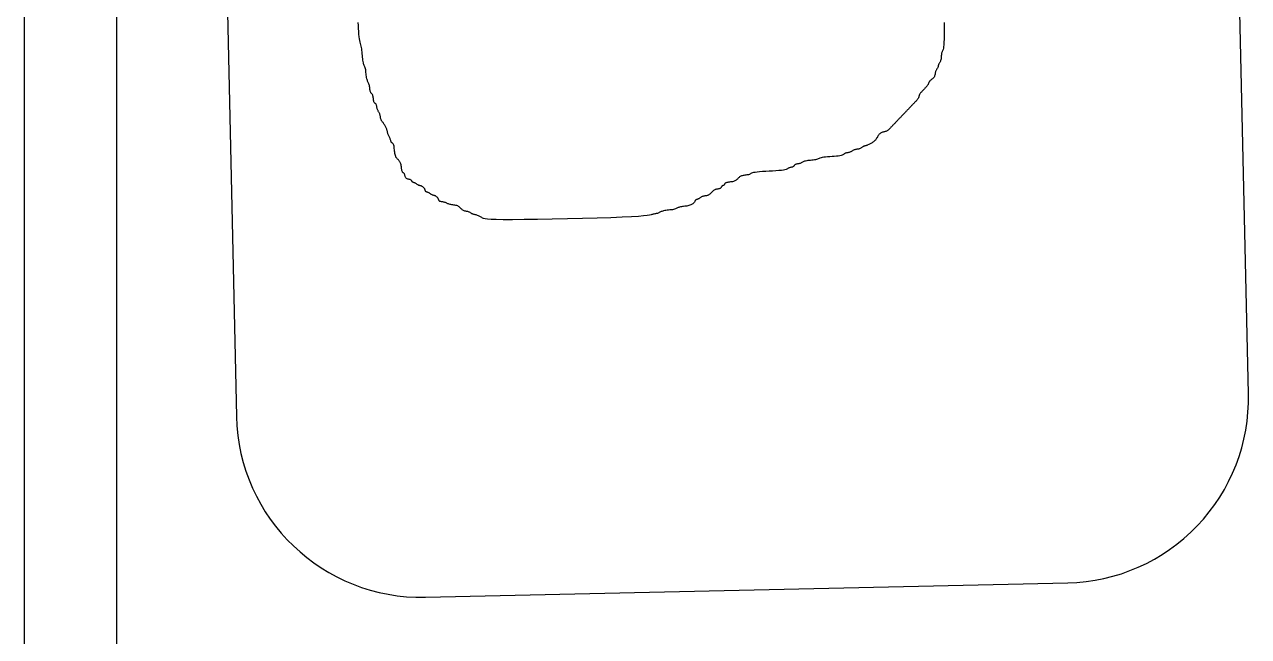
# Model space of a CAD drawing. Header units: millimetres. Extents: x 686.5 to 717.1, y 236.1 to 261.6.
# Drawn here: x 704.9945 to 705.2428, y 241.7306 to 241.8547 of the extents above; entities that cross this region are included whole.
import ezdxf

# ---------------------------------------------------------------- set-up
doc = ezdxf.new("R2010")
doc.units = ezdxf.units.MM
doc.linetypes.add('ACAD_ISO04W100', pattern=[30.5, 24, -3, 0.5, -3])
for name, color, linetype in [('3', 1, 'Continuous'), ('EJE', 4, 'ACAD_ISO04W100'), ('MUE', 2, 'Continuous'), ('MURO1', 3, 'Continuous')]:
    doc.layers.add(name, color=color, linetype=linetype)

# ---------------------------------------------------------------- blocks, each defined once
blk = doc.blocks.new('ESCRITORIO1')
at = {"layer": '3', "color": 2}
for p, q in [((0.6172, 0.41788), (-0.52447, 0.44675)), ((-0.25729, 0.32765), (-0.2566, 0.32785)), ((-0.2566, 0.32785), (-0.25581, 0.32802)), ((-0.25581, 0.32802), (-0.2549, 0.32815)), ((-0.2549, 0.32815), (-0.2539, 0.32824)), ((-0.2539, 0.32824), (-0.25284, 0.32831)), ((-0.25284, 0.32831), (-0.25175, 0.32837)), ((-0.25175, 0.32837), (-0.25065, 0.32843)), ((-0.25065, 0.32843), (-0.24959, 0.3285)), ((-0.24959, 0.3285), (-0.24859, 0.32859)), ((-0.24859, 0.32859), (-0.24769, 0.32872)), ((-0.24769, 0.32872), (-0.24689, 0.32888)), ((-0.24689, 0.32888), (-0.24619, 0.32909)), ((-0.24619, 0.32909), (-0.24554, 0.32931)), ((-0.24554, 0.32931), (-0.24491, 0.32955)), ((-0.24491, 0.32955), (-0.24425, 0.32978)), ((-0.24425, 0.32978), (-0.24354, 0.33)), ((-0.24354, 0.33), (-0.24273, 0.3302)), ((-0.24273, 0.3302), (-0.24179, 0.33037)), ((-0.24179, 0.33037), (-0.2407, 0.33049)), ((-0.2407, 0.33049), (-0.23947, 0.33058)), ((-0.23947, 0.33058), (-0.23815, 0.33064)), ((-0.23815, 0.33064), (-0.23677, 0.33069)), ((-0.23677, 0.33069), (-0.23538, 0.33074)), ((-0.23538, 0.33074), (-0.23399, 0.3308)), ((-0.23399, 0.3308), (-0.23266, 0.33089)), ((-0.23266, 0.33089), (-0.23142, 0.331)), ((-0.23142, 0.331), (-0.23029, 0.33116)), ((-0.23029, 0.33116), (-0.22923, 0.33136)), ((-0.22923, 0.33136), (-0.22819, 0.33157)), ((-0.22819, 0.33157), (-0.22712, 0.3318)), ((-0.22712, 0.3318), (-0.22597, 0.33202)), ((-0.22597, 0.33202), (-0.22468, 0.33223)), ((-0.22468, 0.33223), (-0.2232, 0.33241)), ((-0.2232, 0.33241), (-0.22148, 0.33255)), ((-0.22148, 0.33255), (-0.21948, 0.33265)), ((-0.21948, 0.33265), (-0.21727, 0.33271)), ((-0.21727, 0.33271), (-0.2149, 0.33275)), ((-0.2149, 0.33275), (-0.21247, 0.33277)), ((-0.21247, 0.33277), (-0.21003, 0.3328)), ((-0.29033, 0.31768), (-0.28987, 0.3179)), ((-0.28987, 0.3179), (-0.28938, 0.31807)), ((-0.28938, 0.31807), (-0.28885, 0.31821)), ((-0.28885, 0.31821), (-0.28829, 0.31831)), ((-0.28829, 0.31831), (-0.28771, 0.31839)), ((-0.28771, 0.31839), (-0.28711, 0.31846)), ((-0.28711, 0.31846), (-0.28652, 0.31854)), ((-0.28652, 0.31854), (-0.28594, 0.31862)), ((-0.28594, 0.31862), (-0.28538, 0.31872)), ((-0.28538, 0.31872), (-0.28485, 0.31886)), ((-0.28485, 0.31886), (-0.28436, 0.31903)), ((-0.28436, 0.31903), (-0.2839, 0.31924)), ((-0.2839, 0.31924), (-0.28346, 0.31947)), ((-0.28346, 0.31947), (-0.28303, 0.31971)), ((-0.28303, 0.31971), (-0.2826, 0.31995)), ((-0.2826, 0.31995), (-0.28216, 0.32018)), ((-0.28216, 0.32018), (-0.2817, 0.32039)), ((-0.2817, 0.32039), (-0.28121, 0.32057)), ((-0.28121, 0.32057), (-0.28068, 0.3207)), ((-0.28068, 0.3207), (-0.28013, 0.3208)), ((-0.28013, 0.3208), (-0.27956, 0.32089)), ((-0.27956, 0.32089), (-0.279, 0.32096)), ((-0.279, 0.32096), (-0.27847, 0.32103)), ((-0.27847, 0.32103), (-0.27797, 0.32112)), ((-0.27797, 0.32112), (-0.27752, 0.32122)), ((-0.27752, 0.32122), (-0.27714, 0.32136)), ((-0.27714, 0.32136), (-0.27683, 0.32154)), ((-0.27683, 0.32154), (-0.27658, 0.32176)), ((-0.27658, 0.32176), (-0.27637, 0.32199)), ((-0.27637, 0.32199), (-0.27616, 0.32224)), ((-0.27616, 0.32224), (-0.27593, 0.32248)), ((-0.27593, 0.32248), (-0.27565, 0.32272)), ((-0.27565, 0.32272), (-0.27529, 0.32293)), ((-0.27529, 0.32293), (-0.27484, 0.3231)), ((-0.27484, 0.3231), (-0.27427, 0.32324)), ((-0.27427, 0.32324), (-0.27361, 0.32334)), ((-0.27361, 0.32334), (-0.27289, 0.32342)), ((-0.27289, 0.32342), (-0.27213, 0.32349)), ((-0.27213, 0.32349), (-0.27137, 0.32355)), ((-0.27137, 0.32355), (-0.27065, 0.32363)), ((-0.27065, 0.32363), (-0.26999, 0.32373)), ((-0.26999, 0.32373), (-0.26942, 0.32387)), ((-0.26942, 0.32387), (-0.26897, 0.32404)), ((-0.26897, 0.32404), (-0.26861, 0.32425)), ((-0.26861, 0.32425), (-0.26831, 0.32449)), ((-0.26831, 0.32449), (-0.26805, 0.32473)), ((-0.26805, 0.32473), (-0.26778, 0.32498)), ((-0.26778, 0.32498), (-0.26749, 0.32521)), ((-0.26749, 0.32521), (-0.26713, 0.32542)), ((-0.26713, 0.32542), (-0.26667, 0.3256)), ((-0.26667, 0.3256), (-0.26611, 0.32573)), ((-0.26611, 0.32573), (-0.26544, 0.32583)), ((-0.26544, 0.32583), (-0.2647, 0.32591)), ((-0.2647, 0.32591), (-0.26391, 0.32598)), ((-0.26391, 0.32598), (-0.2631, 0.32604)), ((-0.2631, 0.32604), (-0.26229, 0.32612)), ((-0.26229, 0.32612), (-0.26152, 0.32622)), ((-0.26152, 0.32622), (-0.2608, 0.32635)), ((-0.2608, 0.32635), (-0.26016, 0.32652)), ((-0.26016, 0.32652), (-0.25958, 0.32672)), ((-0.25958, 0.32672), (-0.25902, 0.32695)), ((-0.25902, 0.32695), (-0.25847, 0.32719)), ((-0.25847, 0.32719), (-0.2579, 0.32743)), ((-0.2579, 0.32743), (-0.25729, 0.32765)), ((-0.31923, 0.30784), (-0.31844, 0.30801)), ((-0.31844, 0.30801), (-0.31754, 0.30814)), ((-0.31754, 0.30814), (-0.31655, 0.30823)), ((-0.31655, 0.30823), (-0.3155, 0.3083)), ((-0.3155, 0.3083), (-0.31444, 0.30836)), ((-0.31444, 0.30836), (-0.3134, 0.30842)), ((-0.3134, 0.30842), (-0.31242, 0.30849)), ((-0.31242, 0.30849), (-0.31153, 0.30858)), ((-0.31153, 0.30858), (-0.31077, 0.30871)), ((-0.31077, 0.30871), (-0.31017, 0.30889)), ((-0.31017, 0.30889), (-0.30971, 0.3091)), ((-0.30971, 0.3091), (-0.30937, 0.30933)), ((-0.30937, 0.30933), (-0.30912, 0.30957)), ((-0.30912, 0.30957), (-0.30893, 0.30982)), ((-0.30893, 0.30982), (-0.30878, 0.31006)), ((-0.30878, 0.31006), (-0.30863, 0.31027)), ((-0.30863, 0.31027), (-0.30848, 0.31046)), ((-0.30848, 0.31046), (-0.30828, 0.3106)), ((-0.30828, 0.3106), (-0.30805, 0.31071)), ((-0.30805, 0.31071), (-0.30777, 0.3108)), ((-0.30777, 0.3108), (-0.30745, 0.31088)), ((-0.30745, 0.31088), (-0.30709, 0.31096)), ((-0.30709, 0.31096), (-0.30669, 0.31104)), ((-0.30669, 0.31104), (-0.30624, 0.31115)), ((-0.30624, 0.31115), (-0.30576, 0.31129)), ((-0.30576, 0.31129), (-0.30522, 0.31146)), ((-0.30522, 0.31146), (-0.30466, 0.31167)), ((-0.30466, 0.31167), (-0.30408, 0.31189)), ((-0.30408, 0.31189), (-0.30348, 0.31213)), ((-0.30348, 0.31213), (-0.30289, 0.31237)), ((-0.30289, 0.31237), (-0.3023, 0.31259)), ((-0.3023, 0.31259), (-0.30174, 0.3128)), ((-0.30174, 0.3128), (-0.30121, 0.31297)), ((-0.30121, 0.31297), (-0.30072, 0.31311)), ((-0.30072, 0.31311), (-0.30026, 0.31322)), ((-0.30026, 0.31322), (-0.29983, 0.3133)), ((-0.29983, 0.3133), (-0.2994, 0.31338)), ((-0.2994, 0.31338), (-0.29897, 0.31345)), ((-0.29897, 0.31345), (-0.29854, 0.31354)), ((-0.29854, 0.31354), (-0.29808, 0.31364)), ((-0.29808, 0.31364), (-0.29759, 0.31378)), ((-0.29759, 0.31378), (-0.29706, 0.31396)), ((-0.29706, 0.31396), (-0.29649, 0.31417)), ((-0.29649, 0.31417), (-0.29591, 0.31441)), ((-0.29591, 0.31441), (-0.29531, 0.31468)), ((-0.29531, 0.31468), (-0.29472, 0.31497)), ((-0.29472, 0.31497), (-0.29413, 0.31527)), ((-0.29413, 0.31527), (-0.29357, 0.31559)), ((-0.29357, 0.31559), (-0.29303, 0.31591)), ((-0.29303, 0.31591), (-0.29254, 0.31624)), ((-0.29254, 0.31624), (-0.29207, 0.31656)), ((-0.29207, 0.31656), (-0.29163, 0.31687)), ((-0.29163, 0.31687), (-0.2912, 0.31716)), ((-0.2912, 0.31716), (-0.29077, 0.31743)), ((-0.29077, 0.31743), (-0.29033, 0.31768)), ((-0.67821, 0.30058), (-0.69139, -0.22059)), ((-0.33903, 0.29768), (-0.3389, 0.29818)), ((-0.3389, 0.29818), (-0.33874, 0.29868)), ((-0.33874, 0.29868), (-0.33856, 0.29915)), ((-0.33856, 0.29915), (-0.33831, 0.29959)), ((-0.33831, 0.29959), (-0.33801, 0.29995)), ((-0.33801, 0.29995), (-0.33762, 0.30024)), ((-0.33762, 0.30024), (-0.33718, 0.30046)), ((-0.33718, 0.30046), (-0.33669, 0.30063)), ((-0.33669, 0.30063), (-0.33619, 0.30075)), ((-0.33619, 0.30075), (-0.33568, 0.30086)), ((-0.33568, 0.30086), (-0.3352, 0.30096)), ((-0.3352, 0.30096), (-0.33475, 0.30107)), ((-0.33475, 0.30107), (-0.33437, 0.30121)), ((-0.33437, 0.30121), (-0.33407, 0.30139)), ((-0.33407, 0.30139), (-0.33382, 0.30161)), ((-0.33382, 0.30161), (-0.33361, 0.30184)), ((-0.33361, 0.30184), (-0.3334, 0.30209)), ((-0.3334, 0.30209), (-0.33316, 0.30233)), ((-0.33316, 0.30233), (-0.33288, 0.30257)), ((-0.33288, 0.30257), (-0.33253, 0.30278)), ((-0.33253, 0.30278), (-0.33208, 0.30295)), ((-0.33208, 0.30295), (-0.33151, 0.30309)), ((-0.33151, 0.30309), (-0.33084, 0.30319)), ((-0.33084, 0.30319), (-0.3301, 0.30327)), ((-0.3301, 0.30327), (-0.32931, 0.30333)), ((-0.32931, 0.30333), (-0.3285, 0.3034)), ((-0.3285, 0.3034), (-0.3277, 0.30348)), ((-0.3277, 0.30348), (-0.32692, 0.30357)), ((-0.32692, 0.30357), (-0.32621, 0.30371)), ((-0.32621, 0.30371), (-0.32557, 0.30388)), ((-0.32557, 0.30388), (-0.325, 0.30409)), ((-0.325, 0.30409), (-0.3245, 0.30433)), ((-0.3245, 0.30433), (-0.32405, 0.30461)), ((-0.32405, 0.30461), (-0.32364, 0.3049)), ((-0.32364, 0.3049), (-0.32326, 0.30521)), ((-0.32326, 0.30521), (-0.3229, 0.30554)), ((-0.3229, 0.30554), (-0.32255, 0.30586)), ((-0.32255, 0.30586), (-0.3222, 0.30619)), ((-0.3222, 0.30619), (-0.32184, 0.30651)), ((-0.32184, 0.30651), (-0.32144, 0.30682)), ((-0.32144, 0.30682), (-0.321, 0.30712)), ((-0.321, 0.30712), (-0.32049, 0.30739)), ((-0.32049, 0.30739), (-0.31991, 0.30763)), ((-0.31991, 0.30763), (-0.31923, 0.30784)), ((-0.34492, 0.28787), (-0.34479, 0.2882)), ((-0.34479, 0.2882), (-0.34469, 0.28854)), ((-0.34469, 0.28854), (-0.34459, 0.28887)), ((-0.34459, 0.28887), (-0.3445, 0.28921)), ((-0.3445, 0.28921), (-0.34439, 0.28954)), ((-0.34439, 0.28954), (-0.34426, 0.28988)), ((-0.34426, 0.28988), (-0.34411, 0.29021)), ((-0.34411, 0.29021), (-0.34391, 0.29054)), ((-0.34391, 0.29054), (-0.34368, 0.29087)), ((-0.34368, 0.29087), (-0.34343, 0.29121)), ((-0.34343, 0.29121), (-0.34317, 0.29154)), ((-0.34317, 0.29154), (-0.34291, 0.29187)), ((-0.34291, 0.29187), (-0.34266, 0.2922)), ((-0.34266, 0.2922), (-0.34244, 0.29253)), ((-0.34244, 0.29253), (-0.34224, 0.29286)), ((-0.34224, 0.29286), (-0.34208, 0.2932)), ((-0.34208, 0.2932), (-0.34195, 0.29352)), ((-0.34195, 0.29352), (-0.34185, 0.29384)), ((-0.34185, 0.29384), (-0.34176, 0.29414)), ((-0.34176, 0.29414), (-0.34166, 0.29443)), ((-0.34166, 0.29443), (-0.34156, 0.29468)), ((-0.34156, 0.29468), (-0.34144, 0.2949)), ((-0.34144, 0.2949), (-0.34128, 0.29509)), ((-0.34128, 0.29509), (-0.34109, 0.29523)), ((-0.34109, 0.29523), (-0.34087, 0.29535)), ((-0.34087, 0.29535), (-0.34062, 0.29546)), ((-0.34062, 0.29546), (-0.34037, 0.29557)), ((-0.34037, 0.29557), (-0.34011, 0.2957)), ((-0.34011, 0.2957), (-0.33987, 0.29588)), ((-0.33987, 0.29588), (-0.33964, 0.2961)), ((-0.33964, 0.2961), (-0.33945, 0.29639)), ((-0.33945, 0.29639), (-0.33929, 0.29676)), ((-0.33929, 0.29676), (-0.33915, 0.2972)), ((-0.33915, 0.2972), (-0.33903, 0.29768)), ((-0.35306, 0.27795), (-0.35296, 0.27829)), ((-0.35296, 0.27829), (-0.35287, 0.27862)), ((-0.35287, 0.27862), (-0.35276, 0.27896)), ((-0.35276, 0.27896), (-0.35264, 0.27929)), ((-0.35264, 0.27929), (-0.35248, 0.27962)), ((-0.35248, 0.27962), (-0.35228, 0.27996)), ((-0.35228, 0.27996), (-0.35205, 0.28029)), ((-0.35205, 0.28029), (-0.3518, 0.28062)), ((-0.3518, 0.28062), (-0.35154, 0.28095)), ((-0.35154, 0.28095), (-0.35128, 0.28128)), ((-0.35128, 0.28128), (-0.35104, 0.28161)), ((-0.35104, 0.28161), (-0.35081, 0.28194)), ((-0.35081, 0.28194), (-0.35061, 0.28228)), ((-0.35061, 0.28228), (-0.35045, 0.28261)), ((-0.35045, 0.28261), (-0.35033, 0.28294)), ((-0.35033, 0.28294), (-0.35022, 0.28326)), ((-0.35022, 0.28326), (-0.35013, 0.28356)), ((-0.35013, 0.28356), (-0.35003, 0.28384)), ((-0.35003, 0.28384), (-0.34993, 0.28409)), ((-0.34993, 0.28409), (-0.34981, 0.28432)), ((-0.34981, 0.28432), (-0.34965, 0.2845)), ((-0.34965, 0.2845), (-0.34946, 0.28465)), ((-0.34946, 0.28465), (-0.34923, 0.28476)), ((-0.34923, 0.28476), (-0.34897, 0.28485)), ((-0.34897, 0.28485), (-0.34869, 0.28493)), ((-0.34869, 0.28493), (-0.34838, 0.28501)), ((-0.34838, 0.28501), (-0.34806, 0.28509)), ((-0.34806, 0.28509), (-0.34772, 0.2852)), ((-0.34772, 0.2852), (-0.34738, 0.28534)), ((-0.34738, 0.28534), (-0.34704, 0.28552)), ((-0.34704, 0.28552), (-0.3467, 0.28574)), ((-0.3467, 0.28574), (-0.34638, 0.28599)), ((-0.34638, 0.28599), (-0.34606, 0.28627)), ((-0.34606, 0.28627), (-0.34577, 0.28656)), ((-0.34577, 0.28656), (-0.34551, 0.28688)), ((-0.34551, 0.28688), (-0.34527, 0.2872)), ((-0.34527, 0.2872), (-0.34507, 0.28754)), ((-0.34507, 0.28754), (-0.34492, 0.28787)), ((-0.35972, 0.26806), (-0.35947, 0.2685)), ((-0.35947, 0.2685), (-0.35924, 0.26896)), ((-0.35924, 0.26896), (-0.35904, 0.26944)), ((-0.35904, 0.26944), (-0.35888, 0.26996)), ((-0.35888, 0.26996), (-0.35874, 0.27051)), ((-0.35874, 0.27051), (-0.35863, 0.27107)), ((-0.35863, 0.27107), (-0.35853, 0.27162)), ((-0.35853, 0.27162), (-0.35843, 0.27216)), ((-0.35843, 0.27216), (-0.35832, 0.27265)), ((-0.35832, 0.27265), (-0.3582, 0.27309)), ((-0.3582, 0.27309), (-0.35804, 0.27347)), ((-0.35804, 0.27347), (-0.35784, 0.27376)), ((-0.35784, 0.27376), (-0.35761, 0.27398)), ((-0.35761, 0.27398), (-0.35735, 0.27415)), ((-0.35735, 0.27415), (-0.35706, 0.27428)), ((-0.35706, 0.27428), (-0.35675, 0.2744)), ((-0.35675, 0.2744), (-0.35643, 0.2745)), ((-0.35643, 0.2745), (-0.35609, 0.27462)), ((-0.35609, 0.27462), (-0.35575, 0.27476)), ((-0.35575, 0.27476), (-0.35541, 0.27494)), ((-0.35541, 0.27494), (-0.35507, 0.27516)), ((-0.35507, 0.27516), (-0.35475, 0.2754)), ((-0.35475, 0.2754), (-0.35444, 0.27568)), ((-0.35444, 0.27568), (-0.35414, 0.27598)), ((-0.35414, 0.27598), (-0.35388, 0.27629)), ((-0.35388, 0.27629), (-0.35364, 0.27662)), ((-0.35364, 0.27662), (-0.35345, 0.27695)), ((-0.35345, 0.27695), (-0.35329, 0.27728)), ((-0.35329, 0.27728), (-0.35316, 0.27762)), ((-0.35316, 0.27762), (-0.35306, 0.27795)), ((-0.3633, 0.258), (-0.36284, 0.25855)), ((-0.36284, 0.25855), (-0.36245, 0.25918)), ((-0.36245, 0.25918), (-0.36213, 0.25989)), ((-0.36213, 0.25989), (-0.36189, 0.26066)), ((-0.36189, 0.26066), (-0.36169, 0.26147)), ((-0.36169, 0.26147), (-0.36153, 0.26231)), ((-0.36153, 0.26231), (-0.36139, 0.26314)), ((-0.36139, 0.26314), (-0.36125, 0.26396)), ((-0.36125, 0.26396), (-0.36111, 0.26473)), ((-0.36111, 0.26473), (-0.36094, 0.26544)), ((-0.36094, 0.26544), (-0.36074, 0.26607)), ((-0.36074, 0.26607), (-0.3605, 0.26663)), ((-0.3605, 0.26663), (-0.36025, 0.26714)), ((-0.36025, 0.26714), (-0.35999, 0.26761)), ((-0.35999, 0.26761), (-0.35972, 0.26806)), ((-0.3693, 0.24799), (-0.36907, 0.24833)), ((-0.36907, 0.24833), (-0.36882, 0.24868)), ((-0.36882, 0.24868), (-0.36856, 0.24904)), ((-0.36856, 0.24904), (-0.3683, 0.24943)), ((-0.3683, 0.24943), (-0.36805, 0.24984)), ((-0.36805, 0.24984), (-0.36782, 0.25028)), ((-0.36782, 0.25028), (-0.36762, 0.25076)), ((-0.36762, 0.25076), (-0.36745, 0.25128)), ((-0.36745, 0.25128), (-0.36731, 0.25184)), ((-0.36731, 0.25184), (-0.36719, 0.25241)), ((-0.36719, 0.25241), (-0.36705, 0.253)), ((-0.36705, 0.253), (-0.3669, 0.25358)), ((-0.3669, 0.25358), (-0.36671, 0.25416)), ((-0.36671, 0.25416), (-0.36646, 0.25471)), ((-0.36646, 0.25471), (-0.36615, 0.25522)), ((-0.36615, 0.25522), (-0.36576, 0.2557)), ((-0.36576, 0.2557), (-0.36531, 0.25615)), ((-0.36531, 0.25615), (-0.36482, 0.25659)), ((-0.36482, 0.25659), (-0.36431, 0.25703)), ((-0.36431, 0.25703), (-0.36379, 0.2575)), ((-0.36379, 0.2575), (-0.3633, 0.258)), ((-0.37389, 0.23763), (-0.37354, 0.23884)), ((-0.37354, 0.23884), (-0.37319, 0.23958)), ((-0.37319, 0.23958), (-0.37284, 0.2401)), ((-0.37284, 0.2401), (-0.37249, 0.24061)), ((-0.37249, 0.24061), (-0.37214, 0.24116)), ((-0.37214, 0.24116), (-0.37181, 0.24173)), ((-0.37181, 0.24173), (-0.37149, 0.24231)), ((-0.37149, 0.24231), (-0.37119, 0.24289)), ((-0.37119, 0.24289), (-0.37092, 0.24346)), ((-0.37092, 0.24346), (-0.37068, 0.24402)), ((-0.37068, 0.24402), (-0.37047, 0.24454)), ((-0.37047, 0.24454), (-0.37031, 0.24502)), ((-0.37031, 0.24502), (-0.37018, 0.24546)), ((-0.37018, 0.24546), (-0.37008, 0.24588)), ((-0.37008, 0.24588), (-0.36998, 0.24627)), ((-0.36998, 0.24627), (-0.36988, 0.24663)), ((-0.36988, 0.24663), (-0.36978, 0.24699)), ((-0.36978, 0.24699), (-0.36965, 0.24733)), ((-0.36965, 0.24733), (-0.36949, 0.24766)), ((-0.36949, 0.24766), (-0.3693, 0.24799)), ((-0.37533, 0.22288), (-0.37496, 0.22857)), ((-0.37496, 0.22857), (-0.3746, 0.23275)), ((-0.3746, 0.23275), (-0.37424, 0.23569)), ((-0.37424, 0.23569), (-0.37389, 0.23763)), ((-0.37571, 0.21542), (-0.37533, 0.22288)), ((-0.3761, 0.20607), (-0.37571, 0.21542)), ((-0.37648, 0.1952), (-0.3761, 0.20607)), ((-0.37684, 0.18331), (-0.37648, 0.1952)), ((-0.37718, 0.17092), (-0.37684, 0.18331)), ((-0.37747, 0.15852), (-0.37718, 0.17092)), ((-0.3777, 0.14664), (-0.37747, 0.15852)), ((-0.37787, 0.13576), (-0.3777, 0.14664)), ((-0.37796, 0.1264), (-0.37787, 0.13576)), ((-0.37796, 0.11893), (-0.37796, 0.1264)), ((-0.37789, 0.11323), (-0.37796, 0.11893)), ((-0.37775, 0.10903), (-0.37789, 0.11323)), ((-0.37758, 0.10608), (-0.37775, 0.10903)), ((-0.37737, 0.10413), (-0.37758, 0.10608)), ((-0.37716, 0.1029), (-0.37737, 0.10413)), ((-0.37696, 0.10215), (-0.37716, 0.1029)), ((-0.37679, 0.10162), (-0.37696, 0.10215)), ((-0.37665, 0.10109), (-0.37679, 0.10162)), ((-0.37655, 0.10053), (-0.37665, 0.10109)), ((-0.37647, 0.09995), (-0.37655, 0.10053)), ((-0.3764, 0.09936), (-0.37647, 0.09995)), ((-0.37632, 0.09877), (-0.3764, 0.09936)), ((-0.37624, 0.09819), (-0.37632, 0.09877)), ((-0.37614, 0.09763), (-0.37624, 0.09819)), ((-0.376, 0.0971), (-0.37614, 0.09763)), ((-0.37583, 0.09661), (-0.376, 0.0971)), ((-0.37562, 0.09613), (-0.37583, 0.09661)), ((-0.37539, 0.09566), (-0.37562, 0.09613)), ((-0.37515, 0.09517), (-0.37539, 0.09566)), ((-0.37491, 0.09463), (-0.37515, 0.09517)), ((-0.37469, 0.09403), (-0.37491, 0.09463)), ((-0.37448, 0.09335), (-0.37469, 0.09403)), ((-0.37432, 0.09256), (-0.37448, 0.09335)), ((-0.37419, 0.09165), (-0.37432, 0.09256)), ((-0.3741, 0.09066), (-0.37419, 0.09165)), ((-0.37403, 0.08959), (-0.3741, 0.09066)), ((-0.37397, 0.0885), (-0.37403, 0.08959)), ((-0.37391, 0.08741), (-0.37397, 0.0885)), ((-0.37384, 0.08635), (-0.37391, 0.08741)), ((-0.37375, 0.08535), (-0.37384, 0.08635)), ((-0.37362, 0.08444), (-0.37375, 0.08535)), ((-0.37345, 0.08365), (-0.37362, 0.08444)), ((-0.37325, 0.08296), (-0.37345, 0.08365)), ((-0.37303, 0.08235), (-0.37325, 0.08296)), ((-0.37279, 0.08178), (-0.37303, 0.08235)), ((-0.37255, 0.08123), (-0.37279, 0.08178)), ((-0.37232, 0.08068), (-0.37255, 0.08123)), ((-0.37212, 0.08009), (-0.37232, 0.08068)), ((-0.37195, 0.07945), (-0.37212, 0.08009)), ((-0.37182, 0.07873), (-0.37195, 0.07945)), ((-0.37172, 0.07795), (-0.37182, 0.07873)), ((-0.37164, 0.07711), (-0.37172, 0.07795)), ((-0.37158, 0.07624), (-0.37164, 0.07711)), ((-0.37151, 0.07534), (-0.37158, 0.07624)), ((-0.37144, 0.07444), (-0.37151, 0.07534)), ((-0.37134, 0.07355), (-0.37144, 0.07444)), ((-0.37122, 0.07268), (-0.37134, 0.07355)), ((-0.37105, 0.07186), (-0.37122, 0.07268)), ((-0.37084, 0.07108), (-0.37105, 0.07186)), ((-0.3706, 0.07035), (-0.37084, 0.07108)), ((-0.37034, 0.06968), (-0.3706, 0.07035)), ((-0.37005, 0.06907), (-0.37034, 0.06968)), ((-0.36974, 0.06853), (-0.37005, 0.06907)), ((-0.36942, 0.06807), (-0.36974, 0.06853)), ((-0.36909, 0.06768), (-0.36942, 0.06807)), ((-0.36876, 0.06737), (-0.36909, 0.06768)), ((-0.36844, 0.06714), (-0.36876, 0.06737)), ((-0.36812, 0.06695), (-0.36844, 0.06714)), ((-0.36782, 0.06681), (-0.36812, 0.06695)), ((-0.36754, 0.06668), (-0.36782, 0.06681)), ((-0.36728, 0.06656), (-0.36754, 0.06668)), ((-0.36706, 0.06643), (-0.36728, 0.06656)), ((-0.36688, 0.06628), (-0.36706, 0.06643)), ((-0.36673, 0.06608), (-0.36688, 0.06628)), ((-0.36662, 0.06585), (-0.36673, 0.06608)), ((-0.36653, 0.06559), (-0.36662, 0.06585)), ((-0.36645, 0.06531), (-0.36653, 0.06559)), ((-0.36637, 0.065), (-0.36645, 0.06531)), ((-0.36628, 0.06468), (-0.36637, 0.065)), ((-0.36617, 0.06434), (-0.36628, 0.06468)), ((-0.36603, 0.064), (-0.36617, 0.06434)), ((-0.36585, 0.06366), (-0.36603, 0.064)), ((-0.36564, 0.06331), (-0.36585, 0.06366)), ((-0.36541, 0.06295), (-0.36564, 0.06331)), ((-0.36517, 0.06258), (-0.36541, 0.06295)), ((-0.36493, 0.06218), (-0.36517, 0.06258)), ((-0.3647, 0.06176), (-0.36493, 0.06218)), ((-0.36449, 0.0613), (-0.3647, 0.06176)), ((-0.36431, 0.06081), (-0.36449, 0.0613)), ((-0.36418, 0.06028), (-0.36431, 0.06081)), ((-0.36407, 0.05972), (-0.36418, 0.06028)), ((-0.36399, 0.05914), (-0.36407, 0.05972)), ((-0.36392, 0.05855), (-0.36399, 0.05914)), ((-0.36385, 0.05796), (-0.36392, 0.05855)), ((-0.36377, 0.05738), (-0.36385, 0.05796)), ((-0.36366, 0.05682), (-0.36377, 0.05738)), ((-0.36353, 0.05629), (-0.36366, 0.05682)), ((-0.36335, 0.0558), (-0.36353, 0.05629)), ((-0.36314, 0.05535), (-0.36335, 0.0558)), ((-0.36289, 0.05492), (-0.36314, 0.05535)), ((-0.36262, 0.05453), (-0.36289, 0.05492)), ((-0.36232, 0.05415), (-0.36262, 0.05453)), ((-0.36201, 0.05379), (-0.36232, 0.05415)), ((-0.36169, 0.05343), (-0.36201, 0.05379)), ((-0.36136, 0.05309), (-0.36169, 0.05343)), ((-0.36103, 0.05274), (-0.36136, 0.05309)), ((-0.36071, 0.05239), (-0.36103, 0.05274)), ((-0.3604, 0.05203), (-0.36071, 0.05239)), ((-0.3601, 0.05165), (-0.3604, 0.05203)), ((-0.35983, 0.05125), (-0.3601, 0.05165)), ((-0.35958, 0.05083), (-0.35983, 0.05125)), ((-0.35936, 0.05037), (-0.35958, 0.05083)), ((-0.35919, 0.04988), (-0.35936, 0.05037)), ((-0.35905, 0.04936), (-0.35919, 0.04988)), ((-0.35895, 0.0488), (-0.35905, 0.04936)), ((-0.35887, 0.04824), (-0.35895, 0.0488)), ((-0.35879, 0.04768), (-0.35887, 0.04824)), ((-0.35872, 0.04714), (-0.35879, 0.04768)), ((-0.35864, 0.04664), (-0.35872, 0.04714)), ((-0.35853, 0.04619), (-0.35864, 0.04664)), ((-0.35839, 0.04581), (-0.35853, 0.04619)), ((-0.35821, 0.04551), (-0.35839, 0.04581)), ((-0.358, 0.04528), (-0.35821, 0.04551)), ((-0.35776, 0.04509), (-0.358, 0.04528)), ((-0.35751, 0.04495), (-0.35776, 0.04509)), ((-0.35726, 0.04482), (-0.35751, 0.04495)), ((-0.35703, 0.0447), (-0.35726, 0.04482)), ((-0.35681, 0.04457), (-0.35703, 0.0447)), ((-0.35662, 0.04442), (-0.35681, 0.04457)), ((-0.35648, 0.04423), (-0.35662, 0.04442)), ((-0.35637, 0.04401), (-0.35648, 0.04423)), ((-0.35628, 0.04376), (-0.35637, 0.04401)), ((-0.3562, 0.04351), (-0.35628, 0.04376)), ((-0.35612, 0.04326), (-0.3562, 0.04351)), ((-0.35603, 0.04301), (-0.35612, 0.04326)), ((-0.35591, 0.04279), (-0.35603, 0.04301)), ((-0.35577, 0.0426), (-0.35591, 0.04279)), ((-0.35559, 0.04244), (-0.35577, 0.0426)), ((-0.35537, 0.04231), (-0.35559, 0.04244)), ((-0.35513, 0.04217), (-0.35537, 0.04231)), ((-0.35488, 0.04201), (-0.35513, 0.04217)), ((-0.35464, 0.04181), (-0.35488, 0.04201)), ((-0.3544, 0.04155), (-0.35464, 0.04181)), ((-0.35419, 0.04121), (-0.3544, 0.04155)), ((-0.35402, 0.04075), (-0.35419, 0.04121)), ((-0.35388, 0.04019), (-0.35402, 0.04075)), ((-0.35378, 0.03952), (-0.35388, 0.04019)), ((-0.3537, 0.03878), (-0.35378, 0.03952)), ((-0.35364, 0.03799), (-0.3537, 0.03878)), ((-0.35357, 0.03718), (-0.35364, 0.03799)), ((-0.35349, 0.03638), (-0.35357, 0.03718)), ((-0.35339, 0.0356), (-0.35349, 0.03638)), ((-0.35326, 0.03489), (-0.35339, 0.0356)), ((-0.35309, 0.03425), (-0.35326, 0.03489)), ((-0.35288, 0.03368), (-0.35309, 0.03425)), ((-0.35263, 0.03318), (-0.35288, 0.03368)), ((-0.35236, 0.03273), (-0.35263, 0.03318)), ((-0.35207, 0.03232), (-0.35236, 0.03273)), ((-0.35176, 0.03194), (-0.35207, 0.03232)), ((-0.35143, 0.03158), (-0.35176, 0.03194)), ((-0.3511, 0.03123), (-0.35143, 0.03158)), ((-0.35078, 0.03088), (-0.3511, 0.03123)), ((-0.35045, 0.03053), (-0.35078, 0.03088)), ((-0.35014, 0.03015), (-0.35045, 0.03053)), ((-0.34985, 0.02974), (-0.35014, 0.03015)), ((-0.34958, 0.02929), (-0.34985, 0.02974)), ((-0.34933, 0.02878), (-0.34958, 0.02929)), ((-0.34912, 0.02822), (-0.34933, 0.02878)), ((-0.34895, 0.02758), (-0.34912, 0.02822)), ((-0.34881, 0.02686), (-0.34895, 0.02758)), ((-0.34872, 0.02609), (-0.34881, 0.02686)), ((-0.34864, 0.02528), (-0.34872, 0.02609)), ((-0.34857, 0.02448), (-0.34864, 0.02528)), ((-0.34851, 0.02369), (-0.34857, 0.02448)), ((-0.34843, 0.02295), (-0.34851, 0.02369)), ((-0.34833, 0.02228), (-0.34843, 0.02295)), ((-0.34819, 0.02171), (-0.34833, 0.02228)), ((-0.34802, 0.02125), (-0.34819, 0.02171)), ((-0.34781, 0.02084), (-0.34802, 0.02125)), ((-0.34758, 0.02041), (-0.34781, 0.02084)), ((-0.34734, 0.01989), (-0.34758, 0.02041)), ((-0.34711, 0.0192), (-0.34734, 0.01989)), ((-0.34689, 0.01826), (-0.34711, 0.0192)), ((-0.3467, 0.01701), (-0.34689, 0.01826)), ((-0.34655, 0.01537), (-0.3467, 0.01701)), ((-0.34646, 0.0133), (-0.34655, 0.01537)), ((-0.3464, 0.01088), (-0.34646, 0.0133)), ((-0.34637, 0.00823), (-0.3464, 0.01088)), ((-0.34635, 0.00547), (-0.34637, 0.00823)), ((-0.34634, 0.0027), (-0.34635, 0.00547)), ((-0.34631, 0.00005), (-0.34634, 0.0027)), ((-0.34625, -0.00237), (-0.34631, 0.00005)), ((-0.34615, -0.00444), (-0.34625, -0.00237)), ((-0.34601, -0.00608), (-0.34615, -0.00444)), ((-0.34582, -0.00732), (-0.34601, -0.00608)), ((-0.3456, -0.00824), (-0.34582, -0.00732)), ((-0.34537, -0.0089), (-0.3456, -0.00824)), ((-0.34513, -0.00937), (-0.34537, -0.0089)), ((-0.34489, -0.00972), (-0.34513, -0.00937)), ((-0.34468, -0.01002), (-0.34489, -0.00972)), ((-0.3445, -0.01033), (-0.34468, -0.01002)), ((-0.34436, -0.01071), (-0.3445, -0.01033)), ((-0.34426, -0.01115), (-0.34436, -0.01071)), ((-0.34417, -0.01163), (-0.34426, -0.01115)), ((-0.3441, -0.01214), (-0.34417, -0.01163)), ((-0.34402, -0.01264), (-0.3441, -0.01214)), ((-0.34394, -0.01313), (-0.34402, -0.01264)), ((-0.34383, -0.01357), (-0.34394, -0.01313)), ((-0.34369, -0.01395), (-0.34383, -0.01357)), ((-0.34351, -0.01425), (-0.34369, -0.01395)), ((-0.3433, -0.01449), (-0.34351, -0.01425)), ((-0.34306, -0.01469), (-0.3433, -0.01449)), ((-0.34282, -0.01487), (-0.34306, -0.01469)), ((-0.34257, -0.01505), (-0.34282, -0.01487)), ((-0.34233, -0.01525), (-0.34257, -0.01505)), ((-0.34212, -0.01549), (-0.34233, -0.01525)), ((-0.34194, -0.01579), (-0.34212, -0.01549)), ((-0.3418, -0.01617), (-0.34194, -0.01579)), ((-0.34169, -0.01662), (-0.3418, -0.01617)), ((-0.34161, -0.01712), (-0.34169, -0.01662)), ((-0.34154, -0.01766), (-0.34161, -0.01712)), ((-0.34146, -0.01822), (-0.34154, -0.01766)), ((-0.34138, -0.01878), (-0.34146, -0.01822)), ((-0.34128, -0.01933), (-0.34138, -0.01878)), ((-0.34114, -0.01986), (-0.34128, -0.01933)), ((-0.34097, -0.02035), (-0.34114, -0.01986)), ((-0.34076, -0.02083), (-0.34097, -0.02035)), ((-0.34053, -0.0213), (-0.34076, -0.02083)), ((-0.34029, -0.02179), (-0.34053, -0.0213)), ((-0.34005, -0.02233), (-0.34029, -0.02179)), ((-0.33983, -0.02293), (-0.34005, -0.02233)), ((-0.33962, -0.02361), (-0.33983, -0.02293)), ((-0.33946, -0.0244), (-0.33962, -0.02361)), ((-0.33933, -0.02531), (-0.33946, -0.0244)), ((-0.33924, -0.02631), (-0.33933, -0.02531)), ((-0.33917, -0.02737), (-0.33924, -0.02631)), ((-0.33911, -0.02846), (-0.33917, -0.02737)), ((-0.33905, -0.02955), (-0.33911, -0.02846)), ((-0.33898, -0.03062), (-0.33905, -0.02955)), ((-0.33889, -0.03161), (-0.33898, -0.03062)), ((-0.33876, -0.03252), (-0.33889, -0.03161)), ((-0.33859, -0.03331), (-0.33876, -0.03252)), ((-0.33839, -0.03403), (-0.33859, -0.03331)), ((-0.33817, -0.03471), (-0.33839, -0.03403)), ((-0.33793, -0.03541), (-0.33817, -0.03471)), ((-0.3377, -0.03617), (-0.33793, -0.03541)), ((-0.33748, -0.03704), (-0.3377, -0.03617)), ((-0.33729, -0.03807), (-0.33748, -0.03704)), ((-0.33713, -0.03931), (-0.33729, -0.03807)), ((-0.33702, -0.04078), (-0.33713, -0.03931)), ((-0.33694, -0.04243), (-0.33702, -0.04078)), ((-0.33689, -0.04419), (-0.33694, -0.04243)), ((-0.33685, -0.04601), (-0.33689, -0.04419)), ((-0.33681, -0.0478), (-0.33685, -0.04601)), ((-0.33676, -0.0495), (-0.33681, -0.0478)), ((-0.33668, -0.05105), (-0.33676, -0.0495)), ((-0.33656, -0.05237), (-0.33668, -0.05105)), ((-0.3364, -0.05342), (-0.33656, -0.05237)), ((-0.3362, -0.05422), (-0.3364, -0.05342)), ((-0.33597, -0.05481), (-0.3362, -0.05422)), ((-0.33573, -0.05526), (-0.33597, -0.05481)), ((-0.33549, -0.0556), (-0.33573, -0.05526)), ((-0.33526, -0.05588), (-0.33549, -0.0556)), ((-0.33504, -0.05616), (-0.33526, -0.05588)), ((-0.33486, -0.05646), (-0.33504, -0.05616)), ((-0.33472, -0.05684), (-0.33486, -0.05646)), ((-0.33462, -0.05729), (-0.33472, -0.05684)), ((-0.33453, -0.05779), (-0.33462, -0.05729)), ((-0.33446, -0.05833), (-0.33453, -0.05779)), ((-0.33439, -0.05889), (-0.33446, -0.05833)), ((-0.33431, -0.05945), (-0.33439, -0.05889)), ((-0.3342, -0.06), (-0.33431, -0.05945)), ((-0.33407, -0.06053), (-0.3342, -0.06)), ((-0.33389, -0.06102), (-0.33407, -0.06053)), ((-0.33368, -0.06148), (-0.33389, -0.06102)), ((-0.33345, -0.06192), (-0.33368, -0.06148)), ((-0.33321, -0.06235), (-0.33345, -0.06192)), ((-0.33297, -0.06278), (-0.33321, -0.06235)), ((-0.33274, -0.06322), (-0.33297, -0.06278)), ((-0.33253, -0.06368), (-0.33274, -0.06322)), ((-0.33236, -0.06418), (-0.33253, -0.06368)), ((-0.33222, -0.0647), (-0.33236, -0.06418)), ((-0.33212, -0.06526), (-0.33222, -0.0647)), ((-0.33203, -0.06584), (-0.33212, -0.06526)), ((-0.33196, -0.06643), (-0.33203, -0.06584)), ((-0.33189, -0.06703), (-0.33196, -0.06643)), ((-0.33181, -0.06761), (-0.33189, -0.06703)), ((-0.33171, -0.06817), (-0.33181, -0.06761)), ((-0.33157, -0.06869), (-0.33171, -0.06817)), ((-0.33139, -0.06918), (-0.33157, -0.06869)), ((-0.33119, -0.06964), (-0.33139, -0.06918)), ((-0.33096, -0.07006), (-0.33119, -0.06964)), ((-0.33071, -0.07046), (-0.33096, -0.07006)), ((-0.33047, -0.07084), (-0.33071, -0.07046)), ((-0.33024, -0.0712), (-0.33047, -0.07084)), ((-0.33003, -0.07154), (-0.33024, -0.0712)), ((-0.32985, -0.07189), (-0.33003, -0.07154)), ((-0.32971, -0.07223), (-0.32985, -0.07189)), ((-0.3296, -0.07258), (-0.32971, -0.07223)), ((-0.32951, -0.07293), (-0.3296, -0.07258)), ((-0.32944, -0.0733), (-0.32951, -0.07293)), ((-0.32936, -0.0737), (-0.32944, -0.0733)), ((-0.32927, -0.07412), (-0.32936, -0.0737)), ((-0.32917, -0.07457), (-0.32927, -0.07412)), ((-0.32903, -0.07506), (-0.32917, -0.07457)), ((-0.32885, -0.07559), (-0.32903, -0.07506)), ((-0.32864, -0.07615), (-0.32885, -0.07559)), ((-0.3284, -0.07673), (-0.32864, -0.07615)), ((-0.32813, -0.07733), (-0.3284, -0.07673)), ((-0.32784, -0.07793), (-0.32813, -0.07733)), ((-0.32753, -0.07851), (-0.32784, -0.07793)), ((-0.32722, -0.07908), (-0.32753, -0.07851)), ((-0.32689, -0.07961), (-0.32722, -0.07908)), ((-0.32657, -0.08011), (-0.32689, -0.07961)), ((-0.32624, -0.08056), (-0.32657, -0.08011)), ((-0.32589, -0.08099), (-0.32624, -0.08056)), ((-0.32553, -0.08139), (-0.32589, -0.08099)), ((-0.32515, -0.08177), (-0.32553, -0.08139)), ((-0.32474, -0.08213), (-0.32515, -0.08177)), ((-0.3243, -0.08249), (-0.32474, -0.08213)), ((-0.32382, -0.08284), (-0.3243, -0.08249)), ((-0.32331, -0.08319), (-0.32382, -0.08284)), ((-0.32277, -0.08355), (-0.32331, -0.08319)), ((-0.32221, -0.08391), (-0.32277, -0.08355)), ((-0.32167, -0.0843), (-0.32221, -0.08391)), ((-0.32114, -0.0847), (-0.32167, -0.0843)), ((-0.32065, -0.08513), (-0.32114, -0.0847)), ((-0.32022, -0.08559), (-0.32065, -0.08513)), ((-0.31985, -0.08609), (-0.32022, -0.08559)), ((-0.31957, -0.08662), (-0.31985, -0.08609)), ((-0.31935, -0.08718), (-0.31957, -0.08662)), ((-0.31919, -0.08777), (-0.31935, -0.08718)), ((-0.31907, -0.08836), (-0.31919, -0.08777)), ((-0.31896, -0.08895), (-0.31907, -0.08836)), ((-0.31886, -0.08953), (-0.31896, -0.08895)), ((-0.31876, -0.09009), (-0.31886, -0.08953)), ((-0.31862, -0.09062), (-0.31876, -0.09009)), ((-0.31844, -0.09111), (-0.31862, -0.09062)), ((-0.31823, -0.09156), (-0.31844, -0.09111)), ((-0.31798, -0.09199), (-0.31823, -0.09156)), ((-0.31771, -0.09238), (-0.31798, -0.09199)), ((-0.31741, -0.09276), (-0.31771, -0.09238)), ((-0.3171, -0.09312), (-0.31741, -0.09276)), ((-0.31678, -0.09348), (-0.3171, -0.09312)), ((-0.31645, -0.09382), (-0.31678, -0.09348)), ((-0.31612, -0.09417), (-0.31645, -0.09382)), ((-0.31579, -0.09451), (-0.31612, -0.09417)), ((-0.31546, -0.09486), (-0.31579, -0.09451)), ((-0.31513, -0.09521), (-0.31546, -0.09486)), ((-0.3148, -0.09555), (-0.31513, -0.09521)), ((-0.31447, -0.0959), (-0.3148, -0.09555)), ((-0.31415, -0.09624), (-0.31447, -0.0959)), ((-0.31382, -0.09659), (-0.31415, -0.09624)), ((-0.31349, -0.09693), (-0.31382, -0.09659)), ((-0.31316, -0.09728), (-0.31349, -0.09693)), ((-0.31283, -0.09763), (-0.31316, -0.09728)), ((-0.3125, -0.09797), (-0.31283, -0.09763)), ((-0.31217, -0.09832), (-0.3125, -0.09797)), ((-0.31184, -0.09866), (-0.31217, -0.09832)), ((-0.31151, -0.09901), (-0.31184, -0.09866)), ((-0.31119, -0.09935), (-0.31151, -0.09901)), ((-0.31086, -0.0997), (-0.31119, -0.09935)), ((-0.31053, -0.10005), (-0.31086, -0.0997)), ((-0.3102, -0.10039), (-0.31053, -0.10005)), ((-0.30987, -0.10074), (-0.3102, -0.10039)), ((-0.30954, -0.10108), (-0.30987, -0.10074)), ((-0.30921, -0.10143), (-0.30954, -0.10108)), ((-0.30888, -0.10178), (-0.30921, -0.10143)), ((-0.30855, -0.10212), (-0.30888, -0.10178)), ((-0.30822, -0.10247), (-0.30855, -0.10212)), ((-0.3079, -0.10281), (-0.30822, -0.10247)), ((-0.30757, -0.10316), (-0.3079, -0.10281)), ((-0.30724, -0.1035), (-0.30757, -0.10316)), ((-0.30691, -0.10385), (-0.30724, -0.1035)), ((-0.30658, -0.1042), (-0.30691, -0.10385)), ((-0.30625, -0.10454), (-0.30658, -0.1042)), ((-0.30592, -0.10489), (-0.30625, -0.10454)), ((-0.30559, -0.10523), (-0.30592, -0.10489)), ((-0.30526, -0.10558), (-0.30559, -0.10523)), ((-0.30494, -0.10592), (-0.30526, -0.10558)), ((-0.30461, -0.10627), (-0.30494, -0.10592)), ((-0.30428, -0.10662), (-0.30461, -0.10627)), ((-0.30395, -0.10696), (-0.30428, -0.10662)), ((-0.30362, -0.10731), (-0.30395, -0.10696)), ((-0.30329, -0.10765), (-0.30362, -0.10731)), ((-0.30296, -0.108), (-0.30329, -0.10765)), ((-0.30263, -0.10834), (-0.30296, -0.108)), ((-0.3023, -0.10869), (-0.30263, -0.10834)), ((-0.30198, -0.10904), (-0.3023, -0.10869)), ((-0.30165, -0.10938), (-0.30198, -0.10904)), ((-0.30132, -0.10973), (-0.30165, -0.10938)), ((-0.30099, -0.11007), (-0.30132, -0.10973)), ((-0.30066, -0.11042), (-0.30099, -0.11007)), ((-0.30033, -0.11076), (-0.30066, -0.11042)), ((-0.3, -0.11111), (-0.30033, -0.11076)), ((-0.29967, -0.11146), (-0.3, -0.11111)), ((-0.29934, -0.1118), (-0.29967, -0.11146)), ((-0.29901, -0.11215), (-0.29934, -0.1118)), ((-0.29869, -0.11249), (-0.29901, -0.11215)), ((-0.29836, -0.11284), (-0.29869, -0.11249)), ((-0.29803, -0.11319), (-0.29836, -0.11284)), ((-0.2977, -0.11353), (-0.29803, -0.11319)), ((-0.29737, -0.11388), (-0.2977, -0.11353)), ((-0.29704, -0.11422), (-0.29737, -0.11388)), ((-0.29671, -0.11457), (-0.29704, -0.11422)), ((-0.29638, -0.11491), (-0.29671, -0.11457)), ((-0.29605, -0.11526), (-0.29638, -0.11491)), ((-0.29573, -0.11561), (-0.29605, -0.11526)), ((-0.2954, -0.11595), (-0.29573, -0.11561)), ((-0.29507, -0.1163), (-0.2954, -0.11595)), ((-0.29474, -0.11664), (-0.29507, -0.1163)), ((-0.29441, -0.11696), (-0.29474, -0.11664)), ((-0.29408, -0.11728), (-0.29441, -0.11696)), ((-0.29375, -0.11757), (-0.29408, -0.11728)), ((-0.29342, -0.11784), (-0.29375, -0.11757)), ((-0.29309, -0.11807), (-0.29342, -0.11784)), ((-0.29275, -0.11827), (-0.29309, -0.11807)), ((-0.29242, -0.11843), (-0.29275, -0.11827)), ((-0.29209, -0.11855), (-0.29242, -0.11843)), ((-0.29175, -0.11866), (-0.29209, -0.11855)), ((-0.29142, -0.11875), (-0.29175, -0.11866)), ((-0.29108, -0.11885), (-0.29142, -0.11875)), ((-0.29075, -0.11895), (-0.29108, -0.11885)), ((-0.29041, -0.11908), (-0.29075, -0.11895)), ((-0.29008, -0.11924), (-0.29041, -0.11908)), ((-0.28974, -0.11943), (-0.29008, -0.11924)), ((-0.28941, -0.11967), (-0.28974, -0.11943)), ((-0.28908, -0.11993), (-0.28941, -0.11967)), ((-0.28875, -0.12022), (-0.28908, -0.11993)), ((-0.28842, -0.12054), (-0.28875, -0.12022)), ((-0.28809, -0.12087), (-0.28842, -0.12054)), ((-0.28776, -0.12121), (-0.28809, -0.12087)), ((-0.28743, -0.12155), (-0.28776, -0.12121)), ((-0.28711, -0.1219), (-0.28743, -0.12155)), ((-0.28678, -0.12224), (-0.28711, -0.1219)), ((-0.28645, -0.12259), (-0.28678, -0.12224)), ((-0.28612, -0.12293), (-0.28645, -0.12259)), ((-0.28579, -0.12328), (-0.28612, -0.12293)), ((-0.28546, -0.12363), (-0.28579, -0.12328)), ((-0.28513, -0.12397), (-0.28546, -0.12363)), ((-0.2848, -0.12432), (-0.28513, -0.12397)), ((-0.28447, -0.12466), (-0.2848, -0.12432)), ((-0.28415, -0.125), (-0.28447, -0.12466)), ((-0.28382, -0.12533), (-0.28415, -0.125)), ((-0.28349, -0.12564), (-0.28382, -0.12533)), ((-0.28316, -0.12594), (-0.28349, -0.12564)), ((-0.28282, -0.1262), (-0.28316, -0.12594)), ((-0.28249, -0.12644), (-0.28282, -0.1262)), ((-0.28216, -0.12663), (-0.28249, -0.12644)), ((-0.28183, -0.12679), (-0.28216, -0.12663)), ((-0.28149, -0.12693), (-0.28183, -0.12679)), ((-0.28116, -0.12705), (-0.28149, -0.12693)), ((-0.28082, -0.12717), (-0.28116, -0.12705)), ((-0.28049, -0.12732), (-0.28082, -0.12717)), ((-0.28016, -0.12751), (-0.28049, -0.12732)), ((-0.27982, -0.12774), (-0.28016, -0.12751)), ((-0.27949, -0.12805), (-0.27982, -0.12774)), ((-0.27917, -0.12844), (-0.27949, -0.12805)), ((-0.27883, -0.12888), (-0.27917, -0.12844)), ((-0.27849, -0.12937), (-0.27883, -0.12888)), ((-0.27813, -0.12989), (-0.27849, -0.12937)), ((-0.27776, -0.1304), (-0.27813, -0.12989)), ((-0.27735, -0.13089), (-0.27776, -0.1304)), ((-0.27691, -0.13134), (-0.27735, -0.13089)), ((-0.27644, -0.13173), (-0.27691, -0.13134)), ((-0.27592, -0.13204), (-0.27644, -0.13173)), ((-0.27537, -0.13228), (-0.27592, -0.13204)), ((-0.27479, -0.13247), (-0.27537, -0.13228)), ((-0.27421, -0.13263), (-0.27479, -0.13247)), ((-0.27362, -0.13276), (-0.27421, -0.13263)), ((-0.27305, -0.13289), (-0.27362, -0.13276)), ((-0.27249, -0.13303), (-0.27305, -0.13289)), ((-0.27197, -0.13319), (-0.27249, -0.13303)), ((-0.27149, -0.13339), (-0.27197, -0.13319)), ((-0.27105, -0.13362), (-0.27149, -0.13339)), ((-0.27063, -0.13387), (-0.27105, -0.13362)), ((-0.27025, -0.13413), (-0.27063, -0.13387)), ((-0.26989, -0.13439), (-0.27025, -0.13413)), ((-0.26954, -0.13464), (-0.26989, -0.13439)), ((-0.2692, -0.13487), (-0.26954, -0.13464)), ((-0.26887, -0.13507), (-0.2692, -0.13487)), ((-0.26853, -0.13523), (-0.26887, -0.13507)), ((-0.2682, -0.13535), (-0.26853, -0.13523)), ((-0.26786, -0.13546), (-0.2682, -0.13535)), ((-0.26753, -0.13555), (-0.26786, -0.13546)), ((-0.26719, -0.13565), (-0.26753, -0.13555)), ((-0.26686, -0.13575), (-0.26719, -0.13565)), ((-0.26652, -0.13588), (-0.26686, -0.13575)), ((-0.26619, -0.13604), (-0.26652, -0.13588)), ((-0.26586, -0.13623), (-0.26619, -0.13604)), ((-0.26551, -0.13646), (-0.26586, -0.13623)), ((-0.26515, -0.13671), (-0.26551, -0.13646)), ((-0.26475, -0.13697), (-0.26515, -0.13671)), ((-0.26431, -0.13723), (-0.26475, -0.13697)), ((-0.26382, -0.13749), (-0.26431, -0.13723)), ((-0.26327, -0.13772), (-0.26382, -0.13749)), ((-0.26264, -0.13793), (-0.26327, -0.13772)), ((-0.26193, -0.13809), (-0.26264, -0.13793)), ((-0.26116, -0.13823), (-0.26193, -0.13809)), ((-0.26036, -0.13835), (-0.26116, -0.13823)), ((-0.25955, -0.13845), (-0.26036, -0.13835)), ((-0.25877, -0.13856), (-0.25955, -0.13845)), ((-0.25803, -0.13867), (-0.25877, -0.13856)), ((-0.25737, -0.13881), (-0.25803, -0.13867)), ((-0.25681, -0.13897), (-0.25737, -0.13881)), ((-0.25636, -0.13917), (-0.25681, -0.13897)), ((-0.25596, -0.1394), (-0.25636, -0.13917)), ((-0.25554, -0.13965), (-0.25596, -0.1394)), ((-0.25503, -0.13992), (-0.25554, -0.13965)), ((-0.25435, -0.14019), (-0.25503, -0.13992)), ((-0.25343, -0.14045), (-0.25435, -0.14019)), ((-0.25219, -0.1407), (-0.25343, -0.14045)), ((-0.25056, -0.14093), (-0.25219, -0.1407)), ((-0.24849, -0.14113), (-0.25056, -0.14093)), ((-0.24607, -0.14131), (-0.24849, -0.14113)), ((-0.24341, -0.14148), (-0.24607, -0.14131)), ((-0.24061, -0.14163), (-0.24341, -0.14148)), ((-0.2378, -0.14179), (-0.24061, -0.14163)), ((-0.23507, -0.14195), (-0.2378, -0.14179)), ((-0.23254, -0.14214), (-0.23507, -0.14195)), ((-0.54523, -0.37433), (0.59644, -0.4032))]:
    blk.add_line(p, q, dxfattribs=at)
for centre, start, end in [((-0.52826, 0.29679), 88.55167, 178.55167), ((-0.54144, -0.22438), 178.55167, 268.55167)]:
    blk.add_arc(centre, 0.15, start, end, dxfattribs=at)

msp = doc.modelspace()

# ---------------------------------------------------------------- linework, layer by layer
at = {"layer": 'EJE'}
msp.add_line((704.99449, 241.35766), (704.99449, 242.13975), dxfattribs=at)
at = {"layer": 'MURO1'}
msp.add_line((705.01324, 241.45225), (705.01324, 242.13975), dxfattribs=at)

# ---------------------------------------------------------------- block references
at = {"layer": 'MUE', "xscale": 0.2499999999999861, "yscale": 0.25, "zscale": 0.25, "rotation": 92.72786182602249}
msp.add_blockref('ESCRITORIO1', (705.14279, 241.91148), dxfattribs=at)

doc.saveas('drawing.dxf')
